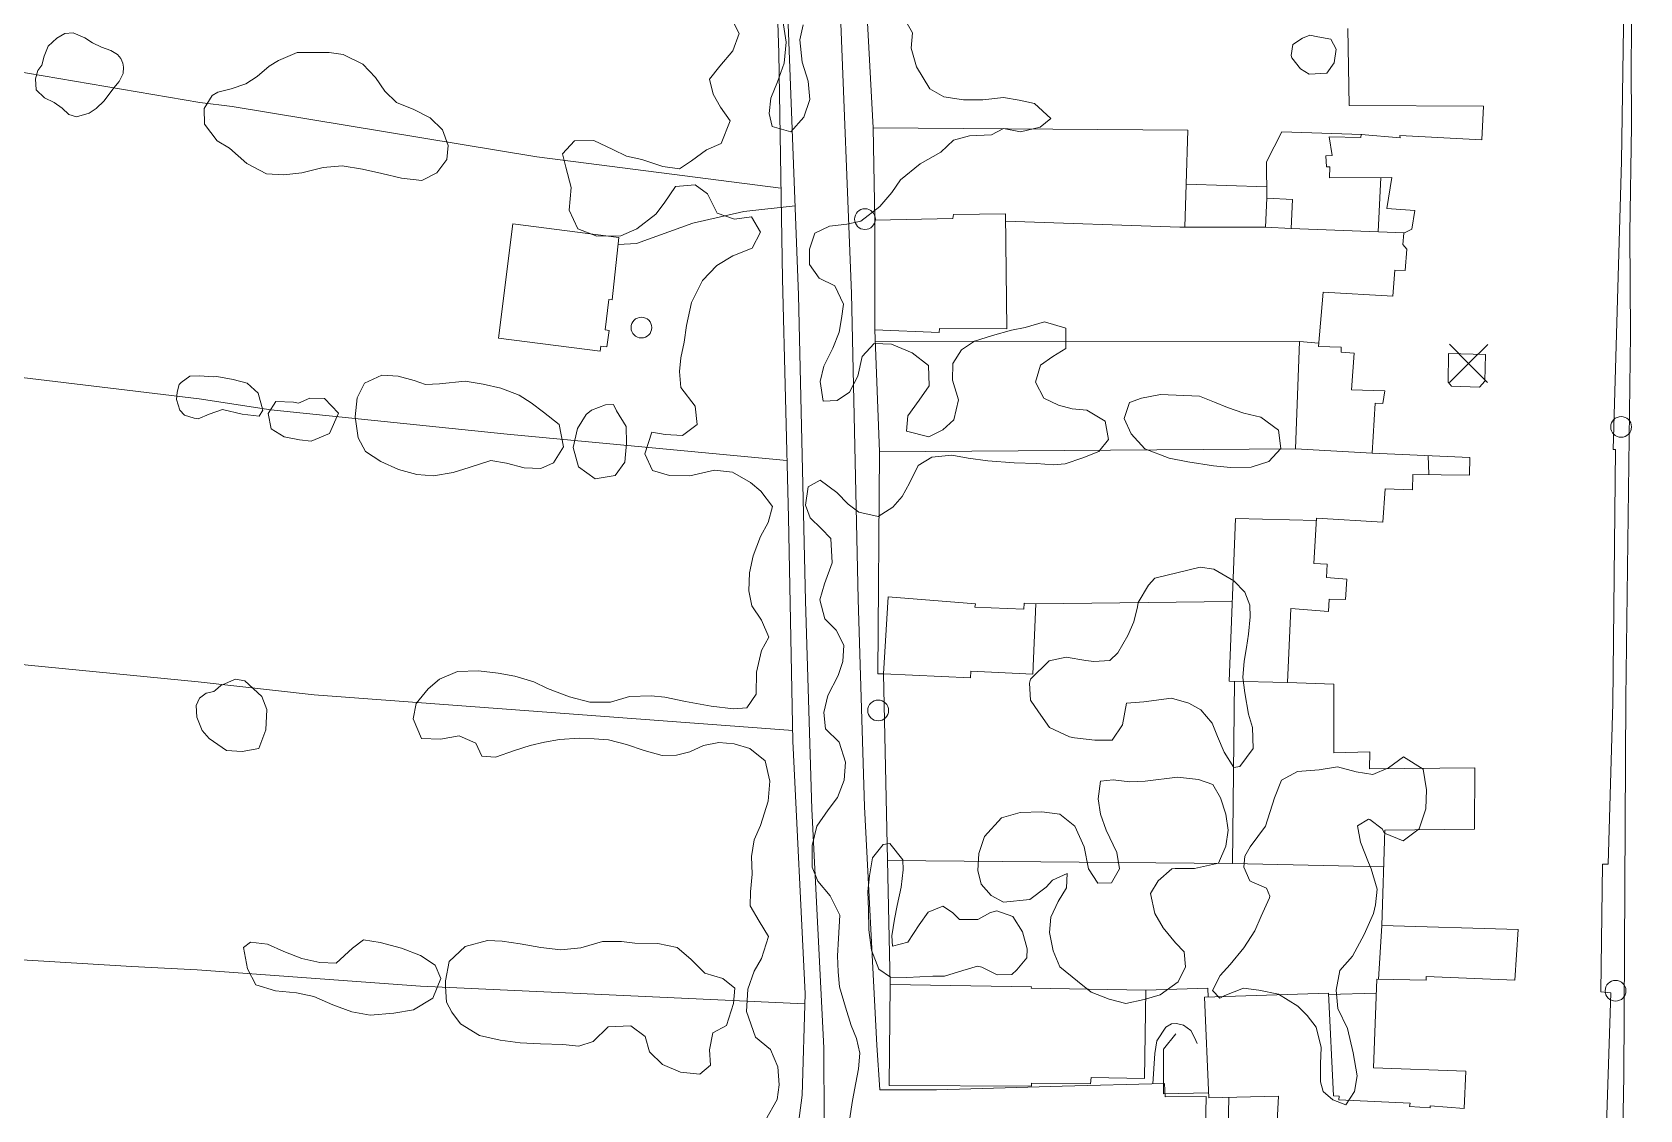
# Model space of a CAD drawing. Header units: metres. Extents: x 4652992 to 4879070, y 2074171 to 2309877.
# Drawn here: x 4654101.6 to 4654220.8, y 2308876.2 to 2308956 of the extents above; entities that cross this region are included whole.
import ezdxf

# ---------------------------------------------------------------- set-up
doc = ezdxf.new("R2010")
doc.units = ezdxf.units.M
doc.header["$MEASUREMENT"] = 0
doc.linetypes.add('DGN Style 3', pattern=[92.779933, 66.271381, -26.508552])
for name, color, linetype, lineweight in [('Level 18', 5, 'Continuous', 0), ('Level 19', 38, 'DGN Style 3', 0), ('Level 20', 30, 'DGN Style 3', 0), ('Level 30', 5, 'Continuous', 0), ('Level 31', 38, 'Continuous', 0), ('Level 35', 4, 'Continuous', 0), ('Level 37', 3, 'Continuous', 0), ('Level 39', 9, 'Continuous', 0), ('Level 40', 1, 'Continuous', 0), ('Level 61', 4, 'Continuous', 0)]:
    doc.layers.add(name, color=color, linetype=linetype, lineweight=lineweight)

# ---------------------------------------------------------------- blocks, each defined once
blk = doc.blocks.new('POSTE_1')
at = {"layer": 'Level 61'}
blk.add_circle((-4.7e-05, -1.9e-05, -2.4e-05), 0.770001, dxfattribs=at)
blk = doc.blocks.new('COTA_10')
at = {"layer": 'Level 39'}
for p, q in [((-1.408444, 1.419518, 3.9e-05), (1.3e-05, -4e-06, 3.9e-05)), ((1.419535, 1.408453, 3.9e-05), (1.3e-05, -4e-06, 3.9e-05)), ((1.3e-05, -4e-06, 3.9e-05), (-1.419509, -1.408461, 3.9e-05)), ((1.3e-05, -4e-06, 3.9e-05), (1.40847, -1.419526, 3.9e-05))]:
    blk.add_line(p, q, dxfattribs=at)

msp = doc.modelspace()

# ---------------------------------------------------------------- linework, layer by layer
at = {"layer": 'Level 18', "color": 30}
msp.add_line((4654164.444309, 2308877.65947, 1311.951002), (4654164.209613, 2308880.951997, 1311.776936), dxfattribs=at)
for points in [[(4654220.011693, 2308941.091811, 1321.440952), (4654220.12557, 2308949.039024, 1320.605686), (4654220.104546, 2308953.707376, 1320.424076), (4654220.122979, 2308955.783137, 1320.392213), (4654220.434491, 2308975.429538, 1319.379713), (4654220.753136, 2308994.891678, 1317.93652)], [(4654216.787236, 2308775.082945, 1327.433317), (4654216.862425, 2308776.367621, 1327.407258), (4654217.426878, 2308793.815069, 1326.644758), (4654218.061286, 2308815.038103, 1325.757258), (4654218.870483, 2308840.420584, 1325.132258), (4654219.118471, 2308854.711131, 1324.969758), (4654219.569478, 2308878.677385, 1324.132258), (4654219.703571, 2308906.662269, 1322.957258), (4654220.068172, 2308933.617897, 1321.823915), (4654220.011693, 2308941.091811, 1321.440952)], [(4654144.666382, 2308858.344421, 1310.611466), (4654153.606254, 2308864.544499, 1311.448966), (4654155.473691, 2308866.015342, 1311.617716), (4654156.210733, 2308866.640974, 1311.705216), (4654156.975329, 2308867.740843, 1311.786466), (4654158.39891, 2308870.04064, 1312.048966), (4654159.788241, 2308873.032951, 1312.126337), (4654160.313471, 2308875.292058, 1312.051631), (4654160.298887, 2308880.754405, 1311.717147)], [(4654164.629081, 2308874.526559, 1312.170115), (4654176.843501, 2308875.076038, 1314.820115), (4654183.893649, 2308874.862912, 1317.082615), (4654188.577767, 2308874.732619, 1318.070115), (4654188.62261, 2308877.163543, 1317.982615), (4654185.57062, 2308877.146812, 1317.363865), (4654185.536427, 2308878.11685, 1317.332615), (4654177.940377, 2308877.919796, 1315.407615), (4654168.637798, 2308877.650461, 1313.063865), (4654164.444308, 2308877.65947, 1311.952861)]]:
    msp.add_polyline3d(points, dxfattribs=at)
at = {"layer": 'Level 19', "linetype": 'DGN Style 3'}
for points in [[(4654160.298887, 2308880.754405, 1311.717147), (4654159.40477, 2308898.450716, 1310.517147), (4654158.932531, 2308913.874341, 1309.479647), (4654158.416528, 2308936.510702, 1308.179647), (4654157.394191, 2308962.898898, 1306.317147), (4654157.331416, 2308984.172043, 1305.292147), (4654157.444407, 2308996.336378, 1305.129647), (4654157.550542, 2308999.318124, 1305.129647), (4654158.068249, 2309003.363101, 1305.129647), (4654158.706841, 2309005.570393, 1305.210591), (4654160.009229, 2309008.986857, 1305.32687)], [(4654164.209612, 2308880.951997, 1311.776936), (4654163.317458, 2308898.609445, 1310.576936), (4654162.846879, 2308913.978878, 1309.539436), (4654162.330514, 2308936.631123, 1308.239436), (4654161.309681, 2308962.980497, 1306.376936), (4654161.247183, 2308984.159635, 1305.351936), (4654161.358274, 2308996.119464, 1305.189436), (4654161.629127, 2308998.780323, 1305.189436), (4654162.520998, 2309002.345979, 1305.189436), (4654163.336773, 2309004.529948, 1305.314436), (4654164.45093, 2309006.388952, 1305.351936)]]:
    msp.add_polyline3d(points, dxfattribs=at)
at = {"layer": 'Level 20', "linetype": 'Continuous'}
for points in [[(4654158.160792, 2308943.111669, 1307.713746), (4654154.356865, 2308942.6947, 1307.176246), (4654150.585412, 2308941.831363, 1306.326246), (4654146.400492, 2308940.323252, 1305.626246), (4654145.0549, 2308940.259167, 1305.613746)], [(4654184.667292, 2308878.094303, 1317.112358), (4654184.82873, 2308880.339755, 1317.943608), (4654184.96932, 2308881.274193, 1318.218608), (4654185.641695, 2308882.293532, 1318.549858), (4654186.054978, 2308882.543576, 1318.659233), (4654186.43178, 2308882.561962, 1318.781108), (4654186.934463, 2308882.454708, 1318.852983), (4654187.478571, 2308882.060408, 1318.927983), (4654187.759866, 2308881.53111, 1319.031108), (4654187.953825, 2308881.079394, 1319.043608)]]:
    msp.add_polyline3d(points, dxfattribs=at)
at = {"layer": 'Level 30', "color": 1}
for points in [[(4654219.830073, 2308977.106162, 1323.451494), (4654219.453778, 2308966.318238, 1324.363994), (4654219.683139, 2308966.319207, 1324.363994), (4654219.399607, 2308946.423628, 1325.257744), (4654218.780009, 2308925.068661, 1326.513994), (4654218.954727, 2308925.065534, 1326.513994), (4654218.746581, 2308906.295057, 1326.970244), (4654218.414973, 2308894.374808, 1327.057744), (4654217.982422, 2308894.368342, 1327.057744), (4654217.864552, 2308884.904195, 1327.132744), (4654218.595782, 2308884.84544, 1327.132744), (4654218.004633, 2308866.737393, 1327.538994)], [(4654193.682192, 2308871.598483, 1322.560869), (4654193.979468, 2308877.189442, 1321.467119), (4654188.807824, 2308877.063195, 1321.467119), (4654188.494061, 2308884.510754, 1321.479619), (4654197.680456, 2308884.801871, 1321.935869), (4654198.054745, 2308877.204386, 1326.873369), (4654198.480692, 2308877.191258, 1326.873369), (4654198.46119, 2308876.9264, 1326.873369), (4654203.727797, 2308876.661617, 1327.417119), (4654203.68571, 2308876.420776, 1327.417119), (4654205.211122, 2308876.31174, 1327.554619), (4654205.220085, 2308876.477705, 1327.554619), (4654207.745667, 2308876.276538, 1326.382744), (4654207.867192, 2308879.03626, 1326.379619), (4654201.012493, 2308879.279268, 1326.392119), (4654201.26313, 2308885.840048, 1326.504619), (4654204.920941, 2308885.772743, 1327.510869), (4654204.921123, 2308886.041265, 1327.510869), (4654211.486629, 2308885.766375, 1327.488994), (4654211.741882, 2308889.516699, 1326.063994), (4654201.644495, 2308889.82452, 1325.895244), (4654201.86527, 2308896.892488, 1325.851494), (4654208.498859, 2308896.96787, 1326.338994), (4654208.528889, 2308901.494481, 1326.013994), (4654200.73166, 2308901.418786, 1325.913994), (4654200.753352, 2308902.688771, 1325.913994), (4654198.076454, 2308902.600992, 1325.388994), (4654198.072343, 2308907.696616, 1325.320244), (4654194.658415, 2308907.829875, 1325.026494), (4654194.893698, 2308913.299827, 1324.982744), (4654197.678543, 2308913.087417, 1325.020244), (4654197.74486, 2308914.001103, 1325.020244), (4654198.953595, 2308913.953411, 1325.020244), (4654199.044536, 2308915.466193, 1323.795244), (4654197.541764, 2308915.59144, 1323.507744), (4654197.580525, 2308916.576919, 1325.176494), (4654196.599326, 2308916.625569, 1325.176494), (4654196.801495, 2308919.99623, 1325.176494), (4654201.698378, 2308919.700921, 1324.932744), (4654201.888437, 2308922.16195, 1324.813994), (4654203.920304, 2308922.079478, 1324.813994), (4654203.921492, 2308923.232332, 1324.813994), (4654208.12257, 2308923.164355, 1325.620244), (4654208.153374, 2308924.486399, 1325.620244), (4654200.918508, 2308924.796336, 1325.232744), (4654201.153945, 2308928.509857, 1325.145244), (4654201.710595, 2308928.480837, 1325.145244), (4654201.848659, 2308929.422365, 1322.520244), (4654199.40067, 2308929.496199, 1322.382744), (4654199.582084, 2308932.213466, 1322.776494), (4654198.631406, 2308932.283665, 1322.838994), (4654198.628005, 2308932.646259, 1322.838994), (4654196.953497, 2308932.707288, 1322.826494), (4654197.282557, 2308936.726436, 1322.263994), (4654202.448201, 2308936.438379, 1324.532744), (4654202.607488, 2308938.341597, 1324.238994), (4654203.365709, 2308938.318017, 1324.163994), (4654203.496284, 2308939.904405, 1323.570244), (4654203.19588, 2308940.251212, 1323.570244), (4654203.263789, 2308941.097585, 1323.570244), (4654203.862134, 2308941.383155, 1323.557744), (4654204.077656, 2308942.767176, 1323.238994), (4654202.018233, 2308942.921443, 1323.226494), (4654202.367263, 2308945.220963, 1320.913994), (4654197.762357, 2308945.197734, 1319.657744), (4654197.771503, 2308946.014024, 1319.651494), (4654197.530985, 2308946.015306, 1319.651494), (4654197.498905, 2308946.825302, 1319.695244), (4654197.956253, 2308946.840234, 1319.720244), (4654197.731966, 2308948.233113, 1319.995244), (4654200.073819, 2308948.164186, 1320.563994), (4654200.114826, 2308948.398448, 1320.563994), (4654202.985991, 2308948.144327, 1325.232744), (4654202.963677, 2308948.322477, 1325.232744), (4654209.034904, 2308948.012226, 1323.901494), (4654209.17759, 2308950.508246, 1323.695244), (4654199.218671, 2308950.537427, 1323.501494), (4654199.10936, 2308956.25455, 1323.970244)], [(4654143.726166, 2308932.365845, 1308.129967), (4654136.179839, 2308933.310868, 1308.054967), (4654137.243533, 2308941.774182, 1307.936217), (4654145.110125, 2308940.773834, 1307.923717), (4654144.614678, 2308936.156482, 1308.651842), (4654144.356296, 2308936.173511, 1308.651842), (4654144.0811, 2308933.943591, 1308.129967), (4654144.393793, 2308933.882672, 1308.129967), (4654144.217639, 2308932.66395, 1308.129967), (4654143.758927, 2308932.715586, 1308.129967), (4654143.726166, 2308932.365845, 1308.129967)], [(4654173.861844, 2308933.998069, 1312.251494), (4654168.868063, 2308934.043566, 1312.526494), (4654168.849242, 2308933.737975, 1312.526494), (4654164.077734, 2308933.944626, 1311.904619), (4654164.072943, 2308942.049726, 1311.842119), (4654169.85709, 2308942.176828, 1312.923369), (4654169.894661, 2308942.47253, 1312.910869), (4654173.749024, 2308942.520935, 1312.442119), (4654173.861844, 2308933.998069, 1312.251494)], [(4654208.864517, 2308929.692958, 1324.926494), (4654206.806969, 2308929.758531, 1324.873369), (4654206.548185, 2308930.045991, 1324.873369), (4654206.573906, 2308932.192543, 1325.748369), (4654209.327904, 2308932.114518, 1324.992119), (4654209.275176, 2308930.120978, 1324.876494), (4654208.864517, 2308929.692958, 1324.926494)], [(4654175.786089, 2308908.444839, 1313.120244), (4654171.194792, 2308908.648889, 1316.401494), (4654171.16466, 2308908.161325, 1316.401494), (4654164.721065, 2308908.466145, 1316.038994), (4654165.054942, 2308914.157447, 1315.988994), (4654171.530151, 2308913.64185, 1316.301494), (4654171.479707, 2308913.390653, 1314.076494), (4654175.111301, 2308913.255999, 1313.342119), (4654175.137685, 2308913.682811, 1313.373369), (4654175.999004, 2308913.650494, 1313.382744), (4654175.786089, 2308908.444839, 1313.120244)], [(4654184.049387, 2308878.505335, 1319.176494), (4654180.110292, 2308878.561436, 1317.945244), (4654180.058611, 2308878.109571, 1317.945244), (4654175.683344, 2308878.146048, 1317.695244), (4654175.672925, 2308877.931007, 1316.188994), (4654165.145193, 2308877.971726, 1315.632744), (4654165.204978, 2308885.455866, 1315.720244), (4654175.6704, 2308885.290373, 1315.982744), (4654175.64977, 2308885.17196, 1318.545244), (4654184.145644, 2308885.034518, 1319.082744), (4654184.049387, 2308878.505335, 1319.176494)]]:
    msp.add_polyline3d(points, dxfattribs=at)
at = {"layer": 'Level 31'}
msp.add_3dface([(4654195.028657, 2308943.593684, 1318.781181), (4654194.918805, 2308941.442435, 1318.781181), (4654193.017376, 2308941.53953, 1318.781181), (4654193.127228, 2308943.690779, 1318.781181)], dxfattribs=at)
at = {"layer": 'Level 35'}
for p, q in [((4654163.94907, 2308948.887915, 1311.187431), (4654162.536074, 2308974.728939, 1309.037146)), ((4654201.565678, 2308945.21692, 1320.128506), (4654201.355168, 2308941.197343, 1320.228506)), ((4654194.918805, 2308941.442434, 1318.699931), (4654203.316335, 2308941.122662, 1321.556181)), ((4654195.540413, 2308933.057715, 1320.581182), (4654164.109737, 2308933.091862, 1311.715818)), ((4654205.07999, 2308924.618061, 1324.548371), (4654205.110824, 2308923.213088, 1324.548371)), ((4654175.999004, 2308913.650494, 1315.107963), (4654190.555922, 2308913.810811, 1320.382963)), ((4654201.644495, 2308889.82452, 1325.568681), (4654201.388936, 2308885.837733, 1325.568681)), ((4654197.685138, 2308884.70684, 1322.843681), (4654201.224365, 2308884.825308, 1323.956181)), ((4654190.301126, 2308877.099648, 1320.931181), (4654190.189433, 2308871.664674, 1320.931181))]:
    msp.add_line(p, q, dxfattribs=at)
at = {"layer": 'Level 35', "extrusion": (-0.070491457028616, 0.0394892296734091, 0.9967304325773261), "elevation": -235588.94144, "flags": 128}
msp.add_lwpolyline([(-4289066.158423, 2922524.497081), (-4289063.426891, 2922519.159749), (-4289060.585554, 2922520.629449)], dxfattribs=at)
at = {"layer": 'Level 35', "extrusion": (-0.0241699719819862, 0.9862465884989392, 0.163503758759835), "elevation": 2164909.579227, "flags": 128}
msp.add_lwpolyline([(-4709364.313917, -357462.846941), (-4709357.956276, -357463.778223), (-4709345.069197, -357468.371284)], dxfattribs=at)
at = {"layer": 'Level 35', "extrusion": (-0.2724150993896036, 0.0429074570945111, 0.9612226400528832), "elevation": -1167533.280016, "flags": 128}
msp.add_lwpolyline([(-3004950.365404, 4074286.397366), (-3004945.345729, 4074254.759086), (-3004954.228541, 4074252.946004)], dxfattribs=at)
at = {"layer": 'Level 35', "extrusion": (-0.0002606219710216, 0.0083623560160917, 0.9999650009265565), "elevation": 19407.111556, "flags": 128}
msp.add_lwpolyline([(4654164.601108, 2308843.33862), (4654164.480147, 2308826.892115), (4654164.904995, 2308826.905356)], dxfattribs=at)
at = {"layer": 'Level 35', "extrusion": (-0.2170743094506874, 0.0216346237777042, 0.9759153074065928), "elevation": -959063.597252, "flags": 128}
msp.add_lwpolyline([(-2759096.72328, 4296525.473771), (-2759083.27437, 4296526.677073), (-2759084.13129, 4296538.137091)], dxfattribs=at)
at = {"layer": 'Level 35', "extrusion": (-0.199493457393186, -0.0063653494827521, 0.9798784836821735), "elevation": -941882.862916, "flags": 128}
msp.add_lwpolyline([(-2159282.479233, 4630630.38404), (-2159282.48802, 4630635.081052), (-2159281.816998, 4630635.081052)], dxfattribs=at)
at = {"layer": 'Level 35'}
for points in [[(4654187.142994, 2308944.73102, 1317.349931), (4654187.267092, 2308948.714104, 1316.937431), (4654163.94907, 2308948.887915, 1311.187431), (4654164.072943, 2308942.049726, 1311.249931)], [(4654200.159908, 2308948.394457, 1319.956181), (4654194.220823, 2308948.591372, 1319.112431), (4654193.101246, 2308946.363682, 1318.837431), (4654193.127228, 2308943.690779, 1318.712431)], [(4654200.918508, 2308924.796336, 1322.368681), (4654195.239297, 2308925.12568, 1320.893681), (4654195.540413, 2308933.057716, 1320.581181), (4654196.972574, 2308932.940289, 1320.568681)], [(4654196.791288, 2308919.82606, 1321.718681), (4654190.785894, 2308919.967891, 1320.893681), (4654190.335948, 2308907.921388, 1321.293681), (4654194.658415, 2308907.829875, 1321.293681)], [(4654188.792197, 2308877.434121, 1319.188749), (4654185.459842, 2308877.353542, 1319.176249), (4654185.468467, 2308880.667692, 1319.098124), (4654186.367838, 2308881.814218, 1319.085624)]]:
    msp.add_polyline3d(points, dxfattribs=at)
at = {"layer": 'Level 37'}
for p, q in [((4654164.721065, 2308908.466145, 1314.993681), (4654165.204978, 2308885.455866, 1314.656181)), ((4654190.565985, 2308894.413949, 1321.368682), (4654165.011664, 2308894.648032, 1314.791007))]:
    msp.add_line(p, q, dxfattribs=at)
at = {"layer": 'Level 37', "extrusion": (0.026259854230227, 0.9304599032335396, 0.365451485878002), "elevation": 2271039.654581, "flags": 128}
msp.add_lwpolyline([(-4587168.571911, -890219.400047), (-4587133.042378, -890223.855875), (-4587124.439, -890225.83425)], dxfattribs=at)
at = {"layer": 'Level 37', "extrusion": (-0.0063116362978817, 0.8716563929881855, 0.4900768264364978), "elevation": 1983821.402142, "flags": 128}
msp.add_lwpolyline([(-4670709.988932, -1113847.128957), (-4670726.531448, -1113844.404169), (-4670754.997631, -1113841.304397)], dxfattribs=at)
at = {"layer": 'Level 37'}
for points in [[(4654156.068748, 2308981.484929, 1306.862412), (4654156.961564, 2308954.40931, 1308.249912), (4654157.218723, 2308937.701971, 1309.699912), (4654157.670587, 2308920.046023, 1310.987412), (4654158.004599, 2308903.464017, 1311.574912), (4654158.909771, 2308884.759279, 1312.499912), (4654158.688748, 2308877.256248, 1313.012412), (4654158.240957, 2308873.868048, 1313.237412), (4654157.604372, 2308870.983831, 1313.349912), (4654155.696903, 2308868.56896, 1313.312412), (4654151.642987, 2308864.750937, 1313.024912), (4654140.658179, 2308856.753027, 1311.787412), (4654131.110025, 2308846.371783, 1311.199912), (4654126.758254, 2308840.830864, 1310.987412), (4654122.523868, 2308835.026928, 1310.44995)], [(4654114.054077, 2308950.76709, 1300.9819), (4654086.186242, 2308955.497497, 1292.8), (4654061.487953, 2308959.523574, 1285.5), (4654057.297917, 2308960.044355, 1284.8748), (4654044.38278, 2308961.311895, 1281.576438), (4654039.460111, 2308961.795024, 1280.31925), (4654040.610145, 2308946.3772, 1280.858382), (4654045.673919, 2308937.32792, 1283.2)], [(4654157.115219, 2308944.426503, 1309.116302), (4654139.022464, 2308946.732103, 1306.236466), (4654116.445004, 2308950.468634, 1301.586466), (4654114.054028, 2308950.767119, 1300.981887)], [(4654113.80249, 2308864.430725, 1308.8823), (4654109.542385, 2308864.55498, 1308.2), (4654094.479124, 2308865.269377, 1303.1), (4654080.06212, 2308865.393549, 1295.7), (4654068.06581, 2308866.218976, 1290.3), (4654060.574963, 2308867.15103, 1287.7), (4654059.484425, 2308873.018489, 1286.1), (4654057.870776, 2308882.480871, 1283.5), (4654056.278519, 2308889.550313, 1282.64229), (4654055.64309, 2308892.371547, 1282.3), (4654054.349572, 2308901.021834, 1284.5), (4654052.33316, 2308909.774921, 1285.1), (4654051.269504, 2308913.938737, 1284.669206), (4654048.135752, 2308926.206206, 1283.4), (4654046.739487, 2308931.066304, 1283.4), (4654045.673919, 2308937.32792, 1283.2), (4654068.397493, 2308934.271142, 1288.4), (4654090.798963, 2308931.621804, 1296.8), (4654113.999695, 2308928.815125, 1303.4483)], [(4654113.999605, 2308928.815097, 1303.448285), (4654119.323533, 2308928.017209, 1304.348966), (4654136.822389, 2308926.218118, 1307.223966), (4654157.562932, 2308924.252494, 1310.680669)], [(4654113.939514, 2308907.859131, 1305.5574), (4654101.350437, 2308909.104946, 1303.7), (4654076.039877, 2308911.994419, 1294.7), (4654059.645403, 2308913.161605, 1287.1), (4654051.269504, 2308913.938737, 1284.6692)], [(4654056.278519, 2308889.550313, 1282.6423), (4654062.354391, 2308890.093979, 1286.5), (4654078.035966, 2308888.646792, 1295.8), (4654090.216447, 2308887.918721, 1303.2), (4654109.03146, 2308886.777678, 1307.7), (4654113.85968, 2308886.540283, 1307.4738)]]:
    msp.add_polyline3d(points, dxfattribs=at)
at = {"layer": 'Level 40', "color": 3}
msp.add_line((4654114.761032, 2308949.529716, 1302.442716), (4654114.761032, 2308949.529716, 1302.417716), dxfattribs=at)
at = {"layer": 'Level 40', "color": 3, "flags": 128}
for points, elevation in [([(4654106.972797, 2308950.888928), (4654106.386898, 2308950.316249), (4654105.849634, 2308949.9666), (4654104.916352, 2308949.703754), (4654104.354073, 2308949.8738), (4654103.859899, 2308950.356208), (4654103.258186, 2308950.768718), (4654102.548904, 2308951.111329), (4654101.94199, 2308951.712093), (4654101.887437, 2308952.519073), (4654102.067797, 2308953.134218), (4654102.341261, 2308953.541852), (4654102.531353, 2308954.201609), (4654102.828956, 2308954.931281), (4654103.468928, 2308955.53895), (4654104.050426, 2308955.878827), (4654104.66147, 2308955.931604), (4654105.546569, 2308955.550066), (4654106.113848, 2308955.191633), (4654106.778788, 2308954.858518), (4654107.120966, 2308954.736588), (4654107.463124, 2308954.614664), (4654107.951992, 2308954.320266), (4654108.211189, 2308954.029587), (4654108.362949, 2308953.669026), (4654108.392504, 2308953.38206), (4654108.383123, 2308952.916666), (4654108.070935, 2308952.330778), (4654107.817142, 2308952.012527), (4654107.690243, 2308951.853398), (4654106.972797, 2308950.888928)], 1303.446457), ([(4654113.933313, 2308927.332495), (4654113.649767, 2308927.394216), (4654112.918988, 2308927.614076), (4654112.581953, 2308927.991399), (4654112.333543, 2308928.775002), (4654112.390319, 2308929.309791), (4654112.516955, 2308929.890161), (4654112.669338, 2308930.039349), (4654113.310708, 2308930.507547), (4654114.034942, 2308930.532099)], 1305.5)]:
    msp.add_lwpolyline(points, dxfattribs=dict(at, elevation=elevation))
at = {"layer": 'Level 40', "color": 3}
for points in [[(4654153.398811, 2308957.088278, 1308.229967), (4654154.017684, 2308955.870652, 1308.342467), (4654153.548246, 2308954.591378, 1308.367467), (4654152.578305, 2308953.454198, 1308.367467), (4654151.833405, 2308952.500214, 1308.367467), (4654152.081284, 2308951.374519, 1308.492467), (4654152.634699, 2308950.418097, 1308.654967), (4654153.344453, 2308949.40687, 1308.754967), (4654152.697906, 2308947.741758, 1308.742467), (4654151.593476, 2308947.266427, 1308.742467), (4654150.486886, 2308946.458294, 1308.667467), (4654149.609987, 2308945.860315, 1308.629967), (4654148.366416, 2308946.019872, 1308.629967), (4654146.798372, 2308946.540961, 1308.592467), (4654145.680736, 2308946.789795, 1308.517467), (4654144.663286, 2308947.298948, 1308.342467), (4654143.257313, 2308947.958593, 1308.204967), (4654141.815534, 2308947.930315, 1308.004967), (4654140.931822, 2308946.972574, 1308.029967), (4654141.17613, 2308945.986321, 1308.079967), (4654141.578188, 2308944.473019, 1308.154967), (4654141.428571, 2308942.805253, 1308.242467), (4654142.073196, 2308941.416585, 1308.367467), (4654143.470945, 2308940.869421, 1308.467467), (4654145.24401, 2308940.89593, 1308.579967), (4654146.43824, 2308941.411258, 1308.642467), (4654147.842142, 2308942.501145, 1308.604967), (4654148.451803, 2308943.311932, 1308.604967), (4654149.30154, 2308944.553196, 1308.717467), (4654150.757275, 2308944.662354, 1308.879967), (4654151.666317, 2308944.005363, 1308.954967), (4654152.386786, 2308942.575813, 1309.092467), (4654153.664332, 2308942.132733, 1309.392467), (4654154.936896, 2308942.301338, 1309.729967), (4654155.596558, 2308941.159951, 1310.292467), (4654154.980084, 2308939.989401, 1310.454967), (4654153.552591, 2308939.403359, 1310.479967), (4654152.352629, 2308938.694669, 1310.479967), (4654151.306845, 2308937.598372, 1310.542467), (4654150.499307, 2308935.961105, 1310.592467), (4654150.121079, 2308934.249585, 1310.804967), (4654149.938567, 2308933.031742, 1310.929967), (4654149.707044, 2308931.850141, 1311.042467), (4654149.588581, 2308930.843338, 1311.154967), (4654149.688345, 2308929.659968, 1311.379967), (4654150.749404, 2308928.282568, 1311.692467), (4654150.901751, 2308926.923515, 1311.654967), (4654149.821993, 2308926.110741, 1311.392467), (4654148.537634, 2308926.194059, 1311.042467), (4654147.544854, 2308926.365768, 1310.679967), (4654147.01959, 2308924.762973, 1310.617467), (4654147.60698, 2308923.523028, 1310.592467), (4654148.866998, 2308923.138509, 1310.604967), (4654150.357789, 2308923.130546, 1310.617467), (4654152.195983, 2308923.534495, 1310.592467), (4654153.524702, 2308923.387976, 1310.642467), (4654154.858403, 2308922.629772, 1310.679967), (4654155.633286, 2308921.995985, 1310.692467), (4654156.485423, 2308920.849073, 1310.979967), (4654156.168752, 2308919.654435, 1311.042467), (4654155.607023, 2308918.641004, 1311.079967), (4654155.056008, 2308917.209251, 1311.142467), (4654154.783697, 2308915.951411, 1311.342467), (4654154.743568, 2308914.597883, 1311.529967), (4654154.969268, 2308913.50379, 1311.829967), (4654155.669718, 2308912.438642, 1312.042467), (4654156.225624, 2308911.176378, 1312.267467), (4654155.668546, 2308910.189908, 1312.304967), (4654155.308926, 2308908.586228, 1312.454967), (4654155.275941, 2308906.953818, 1312.529967), (4654154.5754, 2308905.936632, 1312.392467), (4654153.594416, 2308905.85642, 1312.029967), (4654151.943714, 2308906.058629, 1311.679967), (4654150.043302, 2308906.415086, 1311.592467), (4654148.523189, 2308906.733533, 1311.354967), (4654147.489621, 2308906.829003, 1311.242467), (4654145.904379, 2308906.770009, 1311.104967), (4654144.477966, 2308906.350367, 1311.017467), (4654142.960344, 2308906.362972, 1310.892467), (4654141.454187, 2308906.762298, 1310.742467), (4654139.819603, 2308907.378189, 1310.617467), (4654138.7975, 2308907.860382, 1310.517467), (4654137.407975, 2308908.295065, 1310.267467), (4654136.173708, 2308908.508542, 1310.154967), (4654134.71083, 2308908.678266, 1310.079967), (4654133.157071, 2308908.641591, 1310.004967), (4654131.814726, 2308908.068586, 1309.867467), (4654130.972883, 2308907.353486, 1309.792467), (4654130.092742, 2308906.256304, 1309.667467), (4654129.870524, 2308905.128623, 1309.654967), (4654130.47436, 2308903.663716, 1309.704967), (4654131.902183, 2308903.611114, 1309.879967), (4654133.273851, 2308903.873636, 1309.942467), (4654134.505957, 2308903.327357, 1310.004967), (4654134.947392, 2308902.362538, 1310.067467), (4654135.95878, 2308902.298668, 1310.204967), (4654137.367664, 2308902.776871, 1310.242467), (4654138.538633, 2308903.157399, 1310.329967), (4654139.601194, 2308903.39009, 1310.404967), (4654140.712767, 2308903.586539, 1310.504967), (4654142.168502, 2308903.695697, 1310.579967), (4654143.265038, 2308903.644865, 1310.579967), (4654144.33009, 2308903.571714, 1310.579967), (4654145.679908, 2308903.227192, 1310.942467), (4654146.984285, 2308902.779472, 1311.154967), (4654148.302619, 2308902.412631, 1311.404967), (4654149.386279, 2308902.44732, 1311.492467), (4654150.368345, 2308902.693933, 1311.554967), (4654151.387627, 2308903.156226, 1311.604967), (4654152.503851, 2308903.379635, 1311.679967), (4654153.644747, 2308903.265602, 1311.767467), (4654154.802089, 2308902.926606, 1311.879967), (4654155.942234, 2308902.007527, 1312.054967), (4654156.290628, 2308900.503507, 1312.179967), (4654156.173575, 2308899.024461, 1312.267467), (4654155.588916, 2308897.237586, 1312.342467), (4654155.129862, 2308896.178632, 1312.404967), (4654154.942698, 2308894.93383, 1312.529967), (4654154.99237, 2308893.6203, 1312.592467), (4654154.849566, 2308892.312295, 1312.942467), (4654154.838431, 2308891.286929, 1313.042467), (4654155.498092, 2308890.145543, 1313.129967), (4654156.184586, 2308888.999515, 1313.217467), (4654155.686154, 2308887.392079, 1313.129967), (4654155.133729, 2308886.432569, 1313.117467), (4654154.654987, 2308885.099374, 1313.129967), (4654154.563685, 2308883.449286, 1313.192467), (4654155.231901, 2308881.556775, 1313.292467), (4654156.345214, 2308880.642336, 1313.454967), (4654156.896467, 2308879.353112, 1313.604967), (4654156.972971, 2308878.034941, 1313.667467), (4654156.840552, 2308876.947258, 1313.717467), (4654155.966474, 2308875.404793, 1313.779967)], [(4654162.185079, 2308875.412053, 1315.367467), (4654162.409459, 2308876.872536, 1315.292467), (4654162.65959, 2308878.161977, 1315.179967), (4654162.867853, 2308879.208778, 1315.042467), (4654162.955913, 2308880.359663, 1314.879967), (4654162.703381, 2308881.458397, 1314.704967), (4654162.31561, 2308882.413935, 1314.529967), (4654161.88564, 2308883.765476, 1314.354967), (4654161.45675, 2308885.283418, 1314.204967), (4654161.343031, 2308886.385909, 1314.179967), (4654161.301583, 2308887.586958, 1314.179967), (4654161.381419, 2308888.850324, 1314.179967), (4654161.486676, 2308890.581292, 1314.004967), (4654160.766207, 2308892.010842, 1313.829967), (4654159.851102, 2308893.113116, 1313.704967), (4654159.418971, 2308894.131855, 1313.629967), (4654159.420473, 2308895.741945, 1313.529967), (4654159.779012, 2308897.179224, 1313.467467), (4654160.624097, 2308898.393527, 1313.417467), (4654161.30603, 2308899.302874, 1313.404967), (4654161.8023, 2308900.577507, 1313.404967), (4654161.896092, 2308901.921753, 1313.329967), (4654161.431067, 2308903.390417, 1313.192467), (4654160.416858, 2308904.398772, 1313.054967), (4654160.290262, 2308905.586784, 1313.054967), (4654160.594057, 2308906.866943, 1312.992467), (4654161.346852, 2308908.347091, 1312.942467), (4654161.689274, 2308909.370688, 1312.917467), (4654161.786637, 2308910.575493, 1312.842467), (4654161.207471, 2308911.702957, 1312.742467), (4654160.357825, 2308912.544027, 1312.654967), (4654159.990823, 2308913.940207, 1312.617467), (4654160.334326, 2308915.130205, 1312.629967), (4654160.903949, 2308916.669798, 1312.692467), (4654160.803855, 2308918.491813, 1312.767467), (4654160.101244, 2308919.224158, 1312.792467), (4654159.269126, 2308920.006667, 1312.792467), (4654158.935018, 2308920.952923, 1312.829967), (4654159.14079, 2308922.305566, 1312.992467), (4654160.025912, 2308922.791063, 1313.279967), (4654161.251205, 2308921.885022, 1313.654967), (4654162.096199, 2308921.016992, 1313.992467), (4654162.880386, 2308920.437125, 1314.254967), (4654164.315352, 2308920.105641, 1314.604967), (4654165.403334, 2308920.805934, 1314.554967), (4654166.09349, 2308921.6028, 1314.417467), (4654166.650568, 2308922.58927, 1314.142467), (4654167.290302, 2308923.89462, 1314.129967), (4654168.296515, 2308924.492342, 1314.167467), (4654169.769661, 2308924.648539, 1314.404967), (4654170.988207, 2308924.438081, 1314.779967), (4654172.454387, 2308924.239603, 1315.217467), (4654174.393955, 2308924.096242, 1315.829967), (4654176.046743, 2308924.029786, 1316.129967), (4654177.283734, 2308923.925643, 1316.179967), (4654178.17292, 2308924.018446, 1316.679967), (4654179.475648, 2308924.450454, 1317.017467), (4654180.677026, 2308924.927341, 1317.329967), (4654181.377447, 2308925.819253, 1317.454967), (4654181.148459, 2308927.172813, 1317.154967), (4654179.78834, 2308927.982602, 1316.729967), (4654178.68841, 2308928.090448, 1316.367467), (4654177.66913, 2308928.348617, 1316.217467), (4654176.58539, 2308928.864295, 1316.017467), (4654175.975139, 2308930.064702, 1315.867467), (4654176.355423, 2308931.313033, 1315.754967), (4654177.257365, 2308931.951137, 1315.729967), (4654178.234166, 2308932.548938, 1315.792467), (4654178.222888, 2308934.056523, 1315.667467), (4654176.63927, 2308934.52166, 1315.354967), (4654175.204091, 2308934.112529, 1315.067467), (4654174.185888, 2308933.905132, 1314.729967), (4654172.781812, 2308933.518004, 1314.592467), (4654171.452594, 2308933.090571, 1313.917467), (4654170.497672, 2308932.461617, 1313.554967), (4654169.858276, 2308931.449665, 1313.317467), (4654169.831586, 2308930.195014, 1313.192467), (4654170.263273, 2308928.751695, 1313.217467), (4654169.925568, 2308927.277008, 1313.229967), (4654169.115753, 2308926.540867, 1313.229967), (4654168.068704, 2308926.00995, 1313.229967), (4654166.422883, 2308926.43108, 1313.092467), (4654166.510598, 2308927.56569, 1312.954967), (4654167.367704, 2308928.731667, 1312.892467), (4654168.095794, 2308929.783052, 1312.867467), (4654168.058025, 2308931.295212, 1312.729967), (4654166.826923, 2308932.219595, 1312.542467), (4654165.302074, 2308932.866209, 1312.442467), (4654164.02937, 2308932.921769, 1312.329967), (4654163.125072, 2308931.955569, 1312.504967), (4654162.818469, 2308930.502886, 1312.867467), (4654162.204385, 2308929.322311, 1313.129967), (4654161.275953, 2308928.688781, 1313.304967), (4654160.232438, 2308928.650008, 1313.554967), (4654160.021895, 2308930.109883, 1313.717467), (4654160.299652, 2308931.239045, 1313.817467), (4654160.967894, 2308932.574518, 1313.967467), (4654161.418426, 2308933.755966, 1314.079967), (4654161.593656, 2308934.76596, 1314.079967), (4654161.751619, 2308935.833687, 1314.054967), (4654161.116056, 2308937.202717, 1313.829967), (4654159.957457, 2308937.758699, 1313.667467), (4654159.230845, 2308938.760201, 1313.492467), (4654159.23909, 2308939.908537, 1313.367467), (4654159.636642, 2308941.099135, 1313.179967), (4654160.705569, 2308941.598898, 1313.079967), (4654161.988674, 2308941.760543, 1313.179967), (4654163.037978, 2308941.989943, 1313.517467), (4654164.451377, 2308943.059842, 1313.817467), (4654165.343019, 2308944.110354, 1313.879967), (4654165.968581, 2308945.04257, 1313.904967), (4654167.426916, 2308946.214208, 1314.167467), (4654168.971588, 2308947.097183, 1314.304967), (4654169.888542, 2308947.979072, 1314.267467), (4654171.088742, 2308948.291912, 1314.117467), (4654172.711607, 2308948.3675, 1314.004967), (4654173.612371, 2308948.841557, 1313.954967), (4654174.852795, 2308948.599944, 1314.142467), (4654176.331731, 2308948.946768, 1314.279967), (4654177.123101, 2308949.576595, 1314.229967), (4654175.897788, 2308950.691604, 1314.029967), (4654174.767936, 2308950.941495, 1313.979967), (4654173.60237, 2308951.142803, 1313.892467), (4654172.071632, 2308950.969177, 1313.792467), (4654170.652643, 2308950.967877, 1313.742467), (4654169.191075, 2308951.192934, 1313.692467), (4654168.14766, 2308951.783773, 1313.679967), (4654167.147024, 2308953.407482, 1313.642467), (4654166.759095, 2308954.788493, 1313.617467), (4654166.8733, 2308955.918528, 1313.579967), (4654165.969402, 2308957.470779, 1313.479967)], [(4654158.766044, 2308956.524873, 1312.504967), (4654158.519388, 2308955.417714, 1312.329967), (4654158.69304, 2308953.745209, 1312.192467), (4654159.13395, 2308952.355047, 1312.067467), (4654159.252367, 2308950.993209, 1311.767467), (4654158.805268, 2308949.674292, 1311.579967), (4654157.856035, 2308948.606352, 1311.454967), (4654156.475115, 2308948.98173, 1311.179967), (4654156.234548, 2308949.954037, 1311.067467), (4654156.375244, 2308951.079497, 1310.942467), (4654156.861489, 2308952.309527, 1310.867467), (4654157.3443, 2308953.677026, 1310.804967), (4654157.505796, 2308955.236896, 1310.779967), (4654157.265329, 2308956.838816, 1310.754967)], [(4654196.885092, 2308955.633243, 1319.790556), (4654197.847916, 2308955.446361, 1319.790556), (4654198.241329, 2308954.711785, 1319.790556), (4654198.092775, 2308953.703636, 1319.790556), (4654197.560011, 2308952.938759, 1319.790556), (4654196.261622, 2308952.870792, 1319.743681), (4654195.609715, 2308953.248771, 1319.721806), (4654194.960271, 2308954.068425, 1319.678056), (4654194.915573, 2308954.239391, 1319.668681), (4654195.040792, 2308955.074735, 1319.631181), (4654195.751035, 2308955.536862, 1319.615556), (4654196.311244, 2308955.759672, 1319.599931), (4654196.885092, 2308955.633243, 1319.790556)], [(4654123.649091, 2308954.477983, 1306.104967), (4654124.670263, 2308954.329157, 1306.092467), (4654126.143323, 2308953.60442, 1306.129967), (4654127.074811, 2308952.613745, 1306.179967), (4654127.7563, 2308951.610964, 1306.242467), (4654128.630629, 2308950.76845, 1306.304967), (4654129.91739, 2308950.241847, 1306.392467), (4654131.136793, 2308949.643916, 1306.404967), (4654132.028635, 2308948.743063, 1306.429967), (4654132.46378, 2308947.589261, 1306.467467), (4654132.368516, 2308946.554782, 1306.479967), (4654131.617363, 2308945.550687, 1306.479967), (4654130.502851, 2308944.996579, 1306.442467), (4654128.990916, 2308945.174907, 1306.354967), (4654127.533447, 2308945.509761, 1306.267467), (4654126.102728, 2308945.839992, 1306.129967), (4654124.600032, 2308946.072037, 1305.917467), (4654123.202416, 2308945.954044, 1305.704967), (4654121.620236, 2308945.563729, 1305.617467), (4654120.271505, 2308945.409632, 1305.479967), (4654118.991095, 2308945.492634, 1305.154967), (4654117.549406, 2308946.239607, 1304.404967), (4654116.257255, 2308947.375582, 1303.692467), (4654115.332118, 2308947.922656, 1303.392467), (4654114.415448, 2308949.159677, 1303.017467), (4654114.368679, 2308950.329328, 1302.879967), (4654114.972219, 2308951.275965, 1302.879967), (4654115.402165, 2308951.533537, 1303.029967), (4654116.380996, 2308951.779218, 1303.179967), (4654117.463175, 2308952.145319, 1303.392467), (4654118.300935, 2308952.691944, 1303.579967), (4654119.202398, 2308953.448811, 1303.717467), (4654119.883306, 2308953.884262, 1303.892467), (4654121.279188, 2308954.472712, 1304.404967), (4654123.649091, 2308954.477983, 1306.104967)], [(4654113.933313, 2308927.332495, 1305.5), (4654114.758467, 2308927.681444, 1305.142716), (4654115.731474, 2308928.039828, 1305.180216), (4654117.188175, 2308927.677461, 1305.242716), (4654118.46268, 2308927.540494, 1305.330216), (4654118.733693, 2308927.992395, 1305.317716), (4654118.369332, 2308929.246652, 1305.217716), (4654117.55915, 2308929.996077, 1305.055216), (4654116.526973, 2308930.257432, 1304.980216), (4654115.319989, 2308930.465856, 1304.867716), (4654115.069341, 2308930.453727, 1304.855216), (4654114.034942, 2308930.532099, 1305.5)], [(4654133.71964, 2308930.141947, 1309.129967), (4654135.050972, 2308929.912014, 1309.092467), (4654136.368474, 2308929.601935, 1309.067467), (4654137.706962, 2308929.095653, 1309.017467), (4654138.596376, 2308928.529374, 1309.004967), (4654139.520606, 2308927.847036, 1309.067467), (4654140.678834, 2308926.931706, 1309.217467), (4654140.997262, 2308925.281055, 1309.229967), (4654140.270095, 2308924.086101, 1309.092467), (4654139.321241, 2308923.672239, 1308.967467), (4654138.095386, 2308923.718888, 1308.854967), (4654136.782493, 2308924.055681, 1308.692467), (4654135.610921, 2308924.258022, 1308.567467), (4654134.012779, 2308923.736208, 1308.254967), (4654132.824285, 2308923.363735, 1308.254967), (4654131.383355, 2308923.117393, 1308.167467), (4654130.140091, 2308923.222071, 1308.004967), (4654128.778555, 2308923.594777, 1307.892467), (4654127.480522, 2308924.176606, 1307.842467), (4654126.321263, 2308924.927046, 1307.842467), (4654125.781088, 2308925.928212, 1307.842467), (4654125.555337, 2308927.480323, 1307.842467), (4654125.719767, 2308928.910024, 1307.967467), (4654126.259517, 2308929.972279, 1308.067467), (4654127.54275, 2308930.575992, 1308.067467), (4654128.763996, 2308930.502628, 1308.067467), (4654129.943755, 2308930.188828, 1308.129967), (4654130.768149, 2308929.881379, 1308.317467), (4654131.821448, 2308929.947067, 1308.367467), (4654133.71964, 2308930.141947, 1309.129967)], [(4654122.205538, 2308928.884203, 1306.117467), (4654123.298261, 2308928.860548, 1306.129967), (4654124.344342, 2308927.772007, 1306.129967), (4654123.672975, 2308926.264791, 1306.042467), (4654122.314472, 2308925.701589, 1305.892467), (4654121.453201, 2308925.795316, 1305.754967), (4654120.312866, 2308926.019774, 1305.704967), (4654119.343572, 2308926.599849, 1305.629967), (4654119.128557, 2308927.737436, 1305.604967), (4654119.693902, 2308928.630203, 1305.654967), (4654120.999637, 2308928.569758, 1305.717467), (4654121.37241, 2308928.505377, 1305.829967), (4654122.205538, 2308928.884203, 1306.117467)], [(4654188.130966, 2308929.016538, 1322.512431), (4654189.239179, 2308928.582042, 1322.412431), (4654190.190672, 2308928.174622, 1322.287431), (4654191.412492, 2308927.774507, 1322.162431), (4654192.678685, 2308927.474741, 1322.099931), (4654193.987519, 2308926.492512, 1322.037431), (4654194.155725, 2308925.140264, 1321.899931), (4654193.263394, 2308924.187271, 1321.762431), (4654191.952356, 2308923.765681, 1321.712431), (4654190.413319, 2308923.734531, 1321.537431), (4654189.171988, 2308923.867979, 1321.537431), (4654187.260661, 2308924.171187, 1321.287431), (4654185.880862, 2308924.436572, 1320.974931), (4654184.064104, 2308925.128499, 1320.799931), (4654183.074532, 2308926.244597, 1320.837431), (4654182.542691, 2308927.362627, 1320.974931), (4654182.94, 2308928.563166, 1321.412431), (4654183.827295, 2308928.868937, 1321.412431), (4654185.246117, 2308929.136886, 1321.387431), (4654188.130966, 2308929.016538, 1322.512431)], [(4654144.926248, 2308927.947016, 1309.536217), (4654145.640521, 2308926.764523, 1309.329967), (4654145.674772, 2308925.53441, 1309.329967), (4654145.54128, 2308924.126941, 1309.248717), (4654144.824154, 2308923.150388, 1309.098717), (4654143.34092, 2308922.897608, 1309.011217), (4654142.125015, 2308923.795348, 1308.892467), (4654141.72546, 2308925.212344, 1308.892467), (4654142.052255, 2308926.627695, 1308.973717), (4654142.683114, 2308927.660412, 1309.086217), (4654143.08055, 2308927.976915, 1309.161217), (4654144.109372, 2308928.376947, 1309.136217), (4654144.715907, 2308928.395993, 1309.167467), (4654144.926248, 2308927.947016, 1309.536217)], [(4654188.167105, 2308916.356139, 1322.262431), (4654189.192759, 2308916.206072, 1322.312431), (4654190.663041, 2308915.356932, 1322.312431), (4654191.486672, 2308914.51124, 1322.274931), (4654191.859384, 2308913.554026, 1322.262431), (4654191.870128, 2308912.686379, 1322.224931), (4654191.755336, 2308911.407514, 1322.287431), (4654191.607732, 2308910.404875, 1322.362431), (4654191.433947, 2308909.406758, 1322.437431), (4654191.328302, 2308908.180426, 1322.437431), (4654191.481157, 2308907.044732, 1322.762431), (4654191.748684, 2308905.483395, 1322.712431), (4654192.059886, 2308904.482692, 1322.524931), (4654192.113387, 2308902.93126, 1322.474931), (4654191.124199, 2308901.586949, 1322.299931), (4654190.682427, 2308901.52796, 1322.174931), (4654189.961466, 2308902.653538, 1321.987431), (4654189.463677, 2308903.821743, 1321.774931), (4654189.069356, 2308904.809744, 1321.537431), (4654188.216228, 2308905.79581, 1321.162431), (4654187.333145, 2308906.300041, 1320.812431), (4654186.046933, 2308906.657441, 1320.562431), (4654184.004311, 2308906.387899, 1320.449931), (4654182.718897, 2308906.285209, 1320.337431), (4654182.413745, 2308904.68749, 1320.324931), (4654181.648987, 2308903.547926, 1320.337431), (4654180.381866, 2308903.550301, 1320.274931), (4654178.875797, 2308903.729221, 1320.224931), (4654178.483074, 2308903.797042, 1320.199931), (4654177.011534, 2308904.484063, 1320.124931), (4654176.190419, 2308905.653992, 1320.062431), (4654175.611569, 2308906.511524, 1320.012431), (4654175.533944, 2308907.769506, 1319.962431), (4654175.610432, 2308908.053914, 1319.974931), (4654176.979882, 2308909.413724, 1320.087431), (4654178.240372, 2308909.683054, 1320.124931), (4654179.711113, 2308909.456123, 1320.187431), (4654180.291681, 2308909.382919, 1320.212431), (4654181.489403, 2308909.44664, 1320.424931), (4654182.075004, 2308910.021912, 1320.537431), (4654182.810265, 2308911.30185, 1320.674931), (4654183.255013, 2308912.307285, 1320.749931), (4654183.530209, 2308913.42317, 1320.862431), (4654183.585089, 2308913.738364, 1320.937431), (4654184.346532, 2308915.013781, 1321.199931), (4654184.81826, 2308915.554605, 1321.249931), (4654188.167105, 2308916.356139, 1322.262431)], [(4654114.22205, 2308904.262372, 1308.2), (4654113.841646, 2308905.252457, 1308.2), (4654113.790386, 2308906.110993, 1308.2), (4654114.03045, 2308906.664477, 1308.2), (4654114.530078, 2308907.040793, 1308.2), (4654115.093131, 2308907.161248, 1308.2), (4654115.225571, 2308907.26261, 1308.030216)], [(4654114.22205, 2308904.262372, 1308.2), (4654114.761209, 2308903.68362, 1308.217716), (4654116.033175, 2308902.775771, 1308.217716), (4654117.203102, 2308902.711545, 1308.205216), (4654118.423635, 2308902.941458, 1308.205216), (4654118.960861, 2308904.30804, 1308.205216), (4654119.02718, 2308905.810954, 1308.117716), (4654118.645544, 2308906.785429, 1308.092716), (4654117.401344, 2308907.93629, 1308.030216), (4654116.695977, 2308908.0718, 1308.030216), (4654115.626408, 2308907.608563, 1308.030216), (4654115.225571, 2308907.26261, 1308.030216)], [(4654193.675497, 2308899.282527, 1323.712431), (4654194.198932, 2308900.590886, 1323.699931), (4654195.382613, 2308901.220554, 1323.674931), (4654196.988664, 2308901.347036, 1323.962431), (4654198.343183, 2308901.57069, 1324.287431), (4654199.727864, 2308901.197415, 1324.512431), (4654200.957414, 2308901.012274, 1324.912431), (4654202.118332, 2308901.511384, 1325.162431), (4654203.251136, 2308902.311205, 1325.262431), (4654204.701149, 2308901.388731, 1325.387431), (4654204.945969, 2308899.867196, 1325.424931), (4654204.887129, 2308898.45182, 1325.437431), (4654204.41457, 2308896.973309, 1325.412431), (4654203.21598, 2308896.104142, 1325.249931), (4654201.837103, 2308896.664692, 1324.937431), (4654201.652607, 2308896.992372, 1324.899931), (4654200.753235, 2308897.685403, 1324.799931), (4654200.64898, 2308897.703382, 1324.774931), (4654199.835996, 2308897.198063, 1324.774931), (4654200.057256, 2308896.003351, 1324.949931), (4654200.654563, 2308894.501718, 1325.037431), (4654200.837807, 2308894.012874, 1325.062431), (4654201.300243, 2308892.507604, 1325.074931), (4654201.178121, 2308891.345211, 1324.999931), (4654201.01218, 2308890.701412, 1324.999931), (4654200.338964, 2308889.149917, 1324.949931), (4654199.469643, 2308887.551551, 1324.649931), (4654198.534992, 2308886.502384, 1324.337431), (4654198.253984, 2308885.044632, 1324.112431), (4654198.365185, 2308883.680623, 1324.087431), (4654199.101916, 2308882.20874, 1324.087431), (4654199.509721, 2308880.39013, 1324.074931), (4654199.805417, 2308878.698441, 1324.049931), (4654199.600551, 2308877.523422, 1324.024931), (4654198.975364, 2308876.55537, 1323.962431), (4654198.016809, 2308876.908952, 1323.899931), (4654197.295331, 2308877.544409, 1323.824931), (4654197.09638, 2308878.251134, 1323.749931), (4654197.084882, 2308879.571053, 1323.699931), (4654197.137917, 2308880.799153, 1323.674931), (4654196.779737, 2308882.286444, 1323.637431), (4654196.099232, 2308883.156905, 1323.599931), (4654195.412922, 2308883.84009, 1323.449931), (4654193.984421, 2308884.731958, 1323.149931), (4654192.533955, 2308885.035887, 1323.062431), (4654191.378044, 2308885.181433, 1322.824931), (4654189.994958, 2308884.639946, 1322.612431), (4654189.636667, 2308884.432768, 1322.537431), (4654189.093083, 2308885.01065, 1322.287431), (4654189.662841, 2308886.122743, 1322.224931), (4654190.395584, 2308886.937763, 1322.549931), (4654191.414231, 2308888.160721, 1322.899931), (4654192.224368, 2308889.419637, 1323.274931), (4654192.685319, 2308890.523598, 1323.699931), (4654193.322114, 2308891.8662, 1323.487431), (4654193.344877, 2308891.996758, 1323.474931), (4654193.097099, 2308892.57742, 1323.324931), (4654192.000372, 2308893.062417, 1323.112431), (4654191.853094, 2308893.141608, 1323.112431), (4654191.408415, 2308894.13278, 1323.062431), (4654191.497417, 2308894.951228, 1323.099931), (4654191.885526, 2308895.637404, 1323.237431), (4654193.015484, 2308897.190822, 1323.524931), (4654193.675497, 2308899.282527, 1323.712431)], [(4654186.487559, 2308900.79764, 1323.512431), (4654188.046704, 2308900.636426, 1323.324931), (4654189.111682, 2308900.263781, 1323.287431), (4654189.692418, 2308899.273363, 1323.262431), (4654190.075397, 2308898.074302, 1323.224931), (4654190.244879, 2308896.885116, 1323.162431), (4654190.065718, 2308895.702157, 1323.049931), (4654189.524228, 2308894.446862, 1322.937431), (4654187.760258, 2308894.049975, 1322.649931), (4654186.335006, 2308894.053203, 1322.412431), (4654186.086268, 2308894.01521, 1322.324931), (4654185.07262, 2308893.138138, 1322.274931), (4654184.502958, 2308892.184432, 1322.137431), (4654184.809641, 2308890.701813, 1321.812431), (4654185.433488, 2308889.650004, 1321.637431), (4654186.34462, 2308888.548608, 1321.324931), (4654186.980097, 2308887.872443, 1321.124931), (4654187.084914, 2308886.775345, 1320.999931), (4654186.540116, 2308885.655496, 1320.887431), (4654185.216372, 2308884.697072, 1320.837431), (4654184.023666, 2308884.336459, 1320.787431), (4654182.657264, 2308884.059776, 1320.762431), (4654181.421899, 2308884.380906, 1320.549931), (4654180.109438, 2308884.877193, 1320.187431), (4654179.095892, 2308885.699539, 1319.737431), (4654177.774759, 2308886.763802, 1319.224931), (4654177.282751, 2308887.954707, 1319.062431), (4654177.005493, 2308889.297371, 1318.937431), (4654177.123297, 2308890.43697, 1318.887431), (4654177.651101, 2308891.613702, 1318.899931), (4654178.28212, 2308892.610768, 1318.949931), (4654178.334005, 2308893.68082, 1319.137431), (4654177.222957, 2308893.171236, 1319.262431), (4654176.756962, 2308892.658215, 1319.312431), (4654175.551371, 2308891.760322, 1319.349931), (4654173.605836, 2308891.556625, 1319.349931), (4654172.694251, 2308892.037671, 1319.362431), (4654171.95556, 2308892.893501, 1319.312431), (4654171.701912, 2308893.908388, 1319.262431), (4654171.785729, 2308895.161754, 1319.212431), (4654172.192073, 2308896.413401, 1319.124931), (4654173.453658, 2308897.787182, 1319.012431), (4654174.842868, 2308898.194803, 1318.999931), (4654176.438506, 2308898.243092, 1319.024931), (4654177.779592, 2308898.065566, 1319.074931), (4654178.888482, 2308897.172813, 1319.099931), (4654179.59148, 2308895.648764, 1319.199931), (4654179.901472, 2308894.030698, 1319.399931), (4654180.603669, 2308892.965365, 1319.812431), (4654181.601927, 2308892.981888, 1320.212431), (4654182.21139, 2308894.00965, 1320.074931), (4654181.994236, 2308895.234039, 1319.737431), (4654181.205017, 2308896.880871, 1319.462431), (4654180.791359, 2308898.058252, 1319.324931), (4654180.612754, 2308899.195062, 1319.287431), (4654180.788607, 2308900.513468, 1319.299931), (4654181.722199, 2308900.622078, 1319.824931), (4654182.958817, 2308900.462583, 1320.062431), (4654184.096783, 2308900.508943, 1320.912431), (4654186.487559, 2308900.79764, 1323.512431)], [(4654167.348126, 2308889.885416, 1317.287431), (4654168.022577, 2308890.802033, 1317.324931), (4654169.106801, 2308891.267369, 1317.399931), (4654169.83712, 2308890.787962, 1317.374931), (4654170.343046, 2308890.265721, 1317.324931), (4654171.700808, 2308890.276098, 1317.362431), (4654172.631634, 2308890.795086, 1317.449931), (4654173.111332, 2308890.902603, 1317.562431), (4654174.285852, 2308890.48247, 1317.587431), (4654175.011484, 2308889.351455, 1317.612431), (4654175.362738, 2308888.09475, 1317.637431), (4654175.327138, 2308887.421292, 1317.637431), (4654174.60461, 2308886.540154, 1317.587431), (4654174.219894, 2308886.198776, 1317.562431), (4654173.130017, 2308886.16936, 1317.349931), (4654172.00933, 2308886.743309, 1317.024931), (4654171.667037, 2308886.802371, 1316.962431), (4654170.583985, 2308886.499937, 1316.899931), (4654169.236459, 2308886.080033, 1316.749931), (4654168.366392, 2308886.067058, 1316.574931), (4654166.449941, 2308885.962793, 1316.187431), (4654165.237581, 2308886.008879, 1315.687431), (4654164.363032, 2308886.594725, 1315.462431), (4654163.819471, 2308887.993349, 1315.237431), (4654163.619373, 2308889.495812, 1314.937431), (4654163.608171, 2308890.992866, 1314.787431), (4654163.543136, 2308892.336105, 1314.774931), (4654163.665825, 2308893.511032, 1314.762431), (4654163.895007, 2308894.830688, 1314.749931), (4654164.693113, 2308895.834705, 1314.774931), (4654165.189975, 2308895.884892, 1314.774931), (4654166.147995, 2308894.686595, 1314.962431), (4654166.182218, 2308893.946722, 1314.999931), (4654166.014864, 2308892.670765, 1315.112431), (4654165.723855, 2308891.307409, 1315.287431), (4654165.518764, 2308890.282621, 1315.549931), (4654165.334247, 2308889.063994, 1315.874931), (4654165.390217, 2308888.293184, 1316.562431), (4654166.52593, 2308888.586531, 1316.812431), (4654167.348126, 2308889.885416, 1317.287431)], [(4654117.599042, 2308886.623733, 1309.117467), (4654118.214166, 2308885.418594, 1309.192467), (4654119.673273, 2308884.974589, 1309.267467), (4654121.21414, 2308884.846194, 1309.354967), (4654122.50981, 2308884.567759, 1309.429967), (4654123.910128, 2308883.941562, 1309.529967), (4654125.328822, 2308883.4221, 1309.642467), (4654126.68694, 2308883.187846, 1309.879967), (4654128.438122, 2308883.32541, 1310.154967), (4654129.878935, 2308883.57146, 1310.329967), (4654131.318896, 2308884.449605, 1310.579967), (4654131.926953, 2308885.910856, 1310.654967), (4654131.492707, 2308886.892464, 1310.642467), (4654130.408288, 2308887.601554, 1310.604967), (4654128.994188, 2308888.1477, 1310.542467), (4654127.419373, 2308888.556711, 1310.454967), (4654126.194404, 2308888.767999, 1310.292467), (4654125.373393, 2308888.140282, 1309.942467), (4654124.16757, 2308887.02942, 1309.654967), (4654122.941666, 2308887.076014, 1309.479967), (4654121.62396, 2308887.385725, 1309.254967), (4654120.285155, 2308887.891408, 1309.129967), (4654119.062057, 2308888.432085, 1309.004967), (4654117.80127, 2308888.594599, 1308.829967), (4654117.292498, 2308888.187787, 1308.767467), (4654117.599042, 2308886.623733, 1309.117467)], [(4654132.72437, 2308883.414613, 1310.879967), (4654133.367026, 2308882.535054, 1310.954967), (4654134.782267, 2308881.686957, 1311.054967), (4654136.311589, 2308881.340808, 1311.304967), (4654137.784114, 2308881.141726, 1311.492467), (4654139.306264, 2308881.071353, 1311.679967), (4654140.966047, 2308881.004695, 1311.717467), (4654142.150512, 2308880.882753, 1311.754967), (4654143.195795, 2308881.224081, 1311.704967), (4654144.316777, 2308882.321062, 1311.629967), (4654145.99958, 2308882.387702, 1311.729967), (4654147.04234, 2308881.603854, 1311.979967), (4654147.368295, 2308880.476927, 1312.167467), (4654148.33022, 2308879.542298, 1312.317467), (4654149.680474, 2308878.952496, 1312.479967), (4654151.108995, 2308878.815912, 1312.642467), (4654151.907654, 2308879.474318, 1312.767467), (4654151.830359, 2308880.613262, 1312.767467), (4654152.077955, 2308881.888345, 1312.779967), (4654153.075648, 2308882.430059, 1312.829967), (4654153.600546, 2308884.041665, 1312.842467), (4654153.68749, 2308885.179734, 1312.742467), (4654152.79976, 2308885.909389, 1312.579967), (4654151.47049, 2308886.303393, 1312.279967), (4654150.442559, 2308887.331769, 1312.004967), (4654149.413611, 2308888.195597, 1311.817467), (4654147.986108, 2308888.49673, 1311.729967), (4654146.290511, 2308888.514658, 1311.642467), (4654145.29689, 2308888.631136, 1311.629967), (4654143.903165, 2308888.651903, 1311.629967), (4654142.284331, 2308888.162419, 1311.604967), (4654140.80977, 2308888.032406, 1311.517467), (4654139.332642, 2308888.204828, 1311.429967), (4654137.789508, 2308888.470998, 1311.342467), (4654136.454616, 2308888.673795, 1311.267467), (4654135.367366, 2308888.724061, 1311.179967), (4654133.72653, 2308888.265826, 1311.029967), (4654132.521127, 2308887.155952, 1310.917467), (4654132.272513, 2308885.716322, 1310.917467), (4654132.256665, 2308885.307246, 1310.954967), (4654132.329356, 2308884.141643, 1311.067467), (4654132.72437, 2308883.414613, 1310.879967)]]:
    msp.add_polyline3d(points, dxfattribs=at)

# ---------------------------------------------------------------- block references
at = {"layer": 'Level 39'}
msp.add_blockref('COTA_10', (4654208.06545, 2308931.445, 1322.44525), dxfattribs=at)
at = {"layer": 'Level 61'}
for p in [(4654163.33915, 2308942.13325, 1308.41945), (4654146.77695, 2308934.09945, 1306.36745), (4654219.36675, 2308926.74445, 1322.02465), (4654164.31885, 2308905.74965, 1310.59445), (4654218.95155, 2308884.99375, 1323.96345)]:
    msp.add_blockref('POSTE_1', p, dxfattribs=at)

doc.saveas('drawing.dxf')
